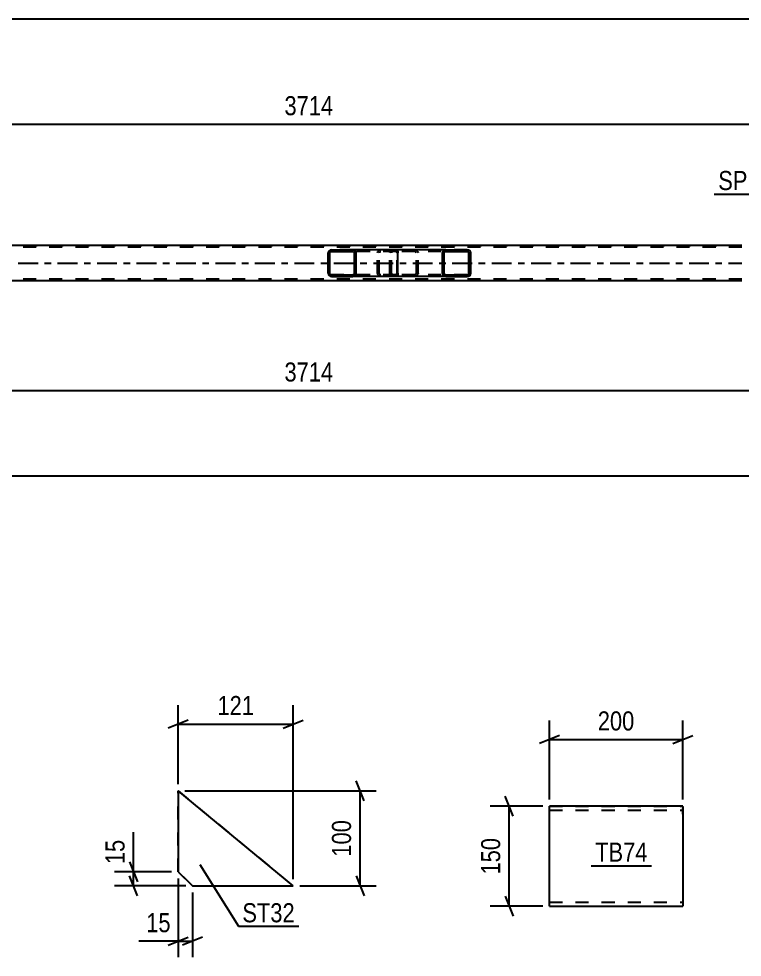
# Model space of a CAD drawing. Header units: millimetres. Extents: x 0 to 841, y 0 to 594.
# Drawn here: x 614.1 to 722.6, y 127 to 267.8 of the extents above; entities that cross this region are included whole.
import ezdxf

# ---------------------------------------------------------------- set-up
doc = ezdxf.new("R2010")
doc.units = ezdxf.units.MM
doc.linetypes.add('DXK_LINE_DOT2', pattern=[3.9198, 1.9599, -1.9599])
doc.linetypes.add('DXK_LINE_DOT3', pattern=[5.9187, 2.979, -0.9799, 0.9799, -0.9799])
doc.styles.add('Arial Narrow', font='ARIALN.TTF', dxfattribs={"height": 0.2})

# ---------------------------------------------------------------- blocks, each defined once
blk = doc.blocks.new('Part-122573578-5005 - 4939')
at = {"linetype": 'Continuous'}
h = blk.add_hatch(dxfattribs=at)
h.set_pattern_fill('', scale=0.7, style=0, pattern_type=0)
h.set_pattern_definition([(45, (664.6734, 232.8012), (-1.57154, 1.57154), [])])
h.paths.add_polyline_path([(664.71, 232.62), (664.67, 232.8), (664.56, 232.96), (664.4, 233.06), (664.21, 233.1), (661.01, 233.1), (660.82, 233.06), (660.66, 232.96), (660.55, 232.8), (660.51, 232.62), (660.51, 229.58), (660.55, 229.39), (660.66, 229.24), (660.82, 229.13), (661.01, 229.1), (664.21, 229.1), (664.4, 229.13), (664.56, 229.24), (664.67, 229.39), (664.71, 229.58)])
h.paths.add_polyline_path([(664.44, 229.49), (664.39, 229.41), (664.3, 229.36), (664.21, 229.34), (661.01, 229.34), (660.92, 229.36), (660.83, 229.41), (660.78, 229.49), (660.76, 229.58), (660.76, 232.62), (660.78, 232.71), (660.83, 232.79), (660.92, 232.84), (661.01, 232.86), (664.21, 232.86), (664.3, 232.84), (664.39, 232.79), (664.44, 232.71), (664.46, 232.62), (664.46, 229.58)])
at = {"color": 2, "linetype": 'Continuous'}
for p, q in [((660.55, 232.8), (660.51, 232.62)), ((660.51, 229.58), (660.51, 232.62)), ((660.76, 232.62), (660.78, 232.71)), ((660.76, 229.58), (660.76, 232.62)), ((660.78, 232.71), (660.83, 232.79)), ((661.01, 233.1), (660.82, 233.06)), ((660.83, 232.79), (660.92, 232.84)), ((660.92, 232.84), (661.01, 232.86)), ((661.01, 233.1), (664.21, 233.1)), ((661.01, 232.86), (664.21, 232.86)), ((670.72, 233.1), (664.21, 233.1)), ((664.4, 233.06), (664.21, 233.1)), ((664.21, 232.86), (664.3, 232.84)), ((664.3, 232.84), (664.39, 232.79)), ((664.39, 232.79), (664.44, 232.71)), ((664.44, 232.71), (664.46, 232.62)), ((664.46, 229.58), (664.46, 232.62)), ((664.71, 232.62), (664.67, 232.8)), ((664.71, 229.58), (664.71, 232.62)), ((670.72, 233.1), (670.82, 233.06)), ((670.82, 233.06), (670.91, 232.96)), ((670.91, 232.96), (670.96, 232.8)), ((670.96, 232.8), (670.98, 232.62)), ((670.98, 229.58), (670.98, 232.62)), ((660.51, 229.58), (660.55, 229.39)), ((660.78, 229.49), (660.76, 229.58)), ((660.83, 229.41), (660.78, 229.49)), ((664.44, 229.49), (664.39, 229.41)), ((664.46, 229.58), (664.44, 229.49)), ((664.67, 229.39), (664.71, 229.58)), ((670.98, 229.58), (670.96, 229.39)), ((660.82, 229.13), (661.01, 229.1)), ((660.92, 229.36), (660.83, 229.41)), ((661.01, 229.34), (660.92, 229.36)), ((661.01, 229.34), (664.21, 229.34)), ((661.01, 229.1), (664.21, 229.1)), ((664.3, 229.36), (664.21, 229.34)), ((664.21, 229.1), (664.4, 229.13)), ((670.72, 229.1), (664.21, 229.1)), ((664.39, 229.41), (664.3, 229.36)), ((670.82, 229.13), (670.72, 229.1)), ((670.91, 229.24), (670.82, 229.13)), ((670.96, 229.39), (670.91, 229.24))]:
    blk.add_line(p, q, dxfattribs=at)
at = {"color": 7, "linetype": 'DXK_LINE_DOT2'}
for p, q in [((664.21, 233.1), (661.01, 233.1)), ((670.72, 232.86), (661.01, 232.86)), ((667.92, 232.62), (667.96, 232.8)), ((667.92, 229.58), (667.92, 232.62)), ((668.19, 232.71), (668.17, 232.62)), ((668.17, 229.58), (668.17, 232.62)), ((668.25, 232.79), (668.19, 232.71)), ((668.23, 233.06), (668.42, 233.1)), ((668.25, 232.79), (668.27, 232.8)), ((668.27, 232.8), (668.33, 232.84)), ((668.33, 232.84), (668.42, 232.86)), ((669.77, 232.86), (669.77, 233.1)), ((670.77, 232.84), (670.72, 232.86)), ((670.82, 232.79), (670.77, 232.84)), ((670.84, 232.71), (670.82, 232.79)), ((670.85, 232.62), (670.84, 232.71)), ((670.85, 229.58), (670.85, 232.62)), ((667.96, 229.39), (667.92, 229.58)), ((668.17, 229.58), (668.19, 229.49)), ((668.19, 229.49), (668.25, 229.41)), ((670.82, 229.41), (670.84, 229.49)), ((670.84, 229.49), (670.85, 229.58)), ((670.72, 229.34), (661.01, 229.34)), ((664.21, 229.1), (661.01, 229.1)), ((668.42, 229.1), (668.23, 229.13)), ((668.25, 229.41), (668.33, 229.36)), ((668.33, 229.36), (668.42, 229.34)), ((669.77, 229.1), (669.77, 229.34)), ((670.72, 229.34), (670.77, 229.36)), ((670.77, 229.36), (670.82, 229.41))]:
    blk.add_line(p, q, dxfattribs=at)
at = {"color": 2, "linetype": 'Continuous'}
for centre, start, end in [((661, 232.6), 111.1034, 156.0535), ((664.22, 232.6), 23.9465, 68.8966), ((661, 229.59), 203.9465, 248.8966), ((664.22, 229.59), 291.1034, 336.0535)]:
    blk.add_arc(centre, 0.493, start, end, dxfattribs=at)
at = {"color": 7, "linetype": 'DXK_LINE_DOT2'}
for centre, start, end in [((668.41, 232.6), 111.1034, 156.0535), ((668.41, 229.59), 203.9465, 248.8966)]:
    blk.add_arc(centre, 0.493, start, end, dxfattribs=at)
blk = doc.blocks.new('Part-122573578-5034 - 4939')
at = {"linetype": 'Continuous'}
h = blk.add_hatch(dxfattribs=at)
h.set_pattern_fill('', scale=0.7, style=0, pattern_type=0)
h.set_pattern_definition([(45, (681.8585, 232.8012), (-1.57154, 1.57154), [])])
h.paths.add_polyline_path([(681.9, 232.62), (681.86, 232.8), (681.75, 232.96), (681.58, 233.06), (681.39, 233.1), (678.17, 233.1), (677.98, 233.06), (677.82, 232.96), (677.71, 232.8), (677.67, 232.62), (677.67, 229.58), (677.71, 229.39), (677.82, 229.24), (677.98, 229.13), (678.17, 229.1), (681.39, 229.1), (681.58, 229.13), (681.75, 229.24), (681.86, 229.39), (681.9, 229.58)])
h.paths.add_polyline_path([(681.62, 229.49), (681.57, 229.41), (681.49, 229.36), (681.39, 229.34), (678.17, 229.34), (678.08, 229.36), (677.99, 229.41), (677.94, 229.49), (677.92, 229.58), (677.92, 232.62), (677.94, 232.71), (677.99, 232.79), (678.08, 232.84), (678.17, 232.86), (681.39, 232.86), (681.49, 232.84), (681.57, 232.79), (681.62, 232.71), (681.64, 232.62), (681.64, 229.58)])
at = {"color": 7, "linetype": 'DXK_LINE_DOT2'}
for p, q in [((669.77, 232.62), (669.81, 232.8)), ((669.77, 229.58), (669.77, 232.62)), ((670.04, 232.71), (670.02, 232.62)), ((670.02, 229.58), (670.02, 232.62)), ((670.1, 232.79), (670.04, 232.71)), ((670.08, 233.06), (670.28, 233.1)), ((670.18, 232.84), (670.1, 232.79)), ((670.28, 232.86), (670.18, 232.84)), ((670.72, 233.1), (670.28, 233.1)), ((681.39, 232.86), (670.28, 232.86)), ((673.49, 233.1), (673.69, 233.06)), ((673.59, 232.84), (673.49, 232.86)), ((673.67, 232.79), (673.59, 232.84)), ((673.73, 232.71), (673.67, 232.79)), ((673.75, 232.62), (673.73, 232.71)), ((673.75, 229.58), (673.75, 232.62)), ((673.96, 232.8), (674, 232.62)), ((674, 229.58), (674, 232.62)), ((681.39, 233.1), (678.17, 233.1)), ((669.81, 229.39), (669.77, 229.58)), ((670.02, 229.58), (670.04, 229.49)), ((670.04, 229.49), (670.1, 229.41)), ((673.67, 229.41), (673.73, 229.49)), ((673.73, 229.49), (673.75, 229.58)), ((674, 229.58), (673.96, 229.39)), ((670.28, 229.1), (670.08, 229.13)), ((670.1, 229.41), (670.18, 229.36)), ((670.18, 229.36), (670.28, 229.34)), ((681.39, 229.34), (670.28, 229.34)), ((670.72, 229.1), (670.28, 229.1)), ((673.49, 229.34), (673.59, 229.36)), ((673.69, 229.13), (673.49, 229.1)), ((673.59, 229.36), (673.67, 229.41)), ((681.39, 229.1), (678.17, 229.1))]:
    blk.add_line(p, q, dxfattribs=at)
at = {"color": 2, "linetype": 'Continuous'}
for p, q in [((678.17, 233.1), (670.72, 233.1)), ((677.71, 232.8), (677.67, 232.62)), ((677.67, 229.58), (677.67, 232.62)), ((677.92, 232.62), (677.94, 232.71)), ((677.92, 229.58), (677.92, 232.62)), ((677.94, 232.71), (677.99, 232.79)), ((678.17, 233.1), (677.98, 233.06)), ((677.99, 232.79), (678.08, 232.84)), ((678.08, 232.84), (678.17, 232.86)), ((678.17, 233.1), (681.39, 233.1)), ((678.17, 232.86), (681.39, 232.86)), ((681.58, 233.06), (681.39, 233.1)), ((681.39, 232.86), (681.49, 232.84)), ((681.49, 232.84), (681.57, 232.79)), ((681.57, 232.79), (681.62, 232.71)), ((681.62, 232.71), (681.64, 232.62)), ((681.64, 229.58), (681.64, 232.62)), ((681.9, 232.62), (681.86, 232.8)), ((681.9, 229.58), (681.9, 232.62)), ((677.67, 229.58), (677.71, 229.39)), ((677.94, 229.49), (677.92, 229.58)), ((677.99, 229.41), (677.94, 229.49)), ((681.62, 229.49), (681.57, 229.41)), ((681.64, 229.58), (681.62, 229.49)), ((681.86, 229.39), (681.9, 229.58)), ((678.17, 229.1), (670.72, 229.1)), ((677.98, 229.13), (678.17, 229.1)), ((678.08, 229.36), (677.99, 229.41)), ((678.17, 229.34), (678.08, 229.36)), ((678.17, 229.34), (681.39, 229.34)), ((678.17, 229.1), (681.39, 229.1)), ((681.49, 229.36), (681.39, 229.34)), ((681.39, 229.1), (681.58, 229.13)), ((681.57, 229.41), (681.49, 229.36))]:
    blk.add_line(p, q, dxfattribs=at)
at = {"color": 7, "linetype": 'DXK_LINE_DOT2'}
for centre, start, end in [((670.26, 232.6), 110.9282, 155.8647), ((673.51, 232.6), 24.1353, 69.0718), ((670.26, 229.6), 204.1353, 249.0718), ((673.51, 229.6), 290.9282, 335.8647)]:
    blk.add_arc(centre, 0.495, start, end, dxfattribs=at)
at = {"color": 2, "linetype": 'Continuous'}
for centre, start, end in [((678.16, 232.6), 110.9282, 155.8647), ((681.41, 232.6), 24.1353, 69.0718), ((678.16, 229.6), 204.1353, 249.0718), ((681.41, 229.6), 290.9282, 335.8647)]:
    blk.add_arc(centre, 0.495, start, end, dxfattribs=at)
blk = doc.blocks.new('Part-122573578-5116 - 4939')
at = {"color": 7, "linetype": 'DXK_LINE_DOT2'}
for p, q in [((160.22, 233.74), (722.57, 233.74)), ((722.57, 233.5), (69.51, 233.5)), ((722.57, 228.7), (69.51, 228.7))]:
    blk.add_line(p, q, dxfattribs=at)
at = {"color": 2, "linetype": 'Continuous'}
for p, q in [((722.57, 233.74), (589.26, 233.74)), ((722.57, 228.46), (589.26, 228.46))]:
    blk.add_line(p, q, dxfattribs=at)
at = {"color": 7, "linetype": 'DXK_LINE_DOT3'}
blk.add_line((69.51, 231.1), (722.57, 231.1), dxfattribs=at)
blk = doc.blocks.new('Part-122573578-5951 - 5947')
at = {"color": 2, "linetype": 'Continuous'}
for p, q in [((693.7, 148.45), (693.7, 149.65)), ((693.7, 149.65), (693.7, 149.65)), ((713.7, 149.65), (693.7, 149.65)), ((713.7, 149.55), (713.7, 149.65)), ((713.7, 149.65), (713.7, 149.65)), ((713.7, 149.55), (713.7, 148.45)), ((693.7, 134.74), (693.7, 148.45)), ((713.7, 148.45), (713.7, 134.65)), ((693.7, 134.65), (693.7, 134.74)), ((693.7, 134.65), (693.7, 134.65)), ((693.7, 134.65), (713.7, 134.65)), ((713.7, 134.65), (713.7, 134.65))]:
    blk.add_line(p, q, dxfattribs=at)
at = {"color": 7, "linetype": 'DXK_LINE_DOT2'}
for p, q in [((693.7, 149.65), (713.7, 149.65)), ((713.7, 148.45), (713.7, 149.29)), ((693.7, 149.05), (693.7, 149.05)), ((693.7, 149.05), (713.7, 149.05)), ((693.7, 149.05), (713.7, 149.05)), ((713.7, 149.05), (713.7, 149.05)), ((693.7, 135.85), (693.7, 135.85)), ((693.7, 135.85), (693.7, 135.85)), ((693.7, 135.85), (693.7, 135.85)), ((693.7, 135.25), (693.7, 135.29)), ((693.7, 135.25), (693.7, 135.25)), ((693.7, 135.25), (713.7, 135.25)), ((693.7, 135.25), (713.7, 135.25)), ((713.7, 135.85), (713.7, 135.85)), ((713.7, 135.85), (713.7, 135.85)), ((713.7, 135.85), (713.7, 135.85)), ((713.7, 135.25), (713.7, 135.29)), ((713.7, 135.25), (713.7, 135.25)), ((693.7, 134.65), (713.7, 134.65)), ((693.7, 134.65), (693.7, 134.65)), ((713.7, 134.65), (713.7, 134.65))]:
    blk.add_line(p, q, dxfattribs=at)
blk = doc.blocks.new('Part-122573578-6127 - 6121')
at = {"color": 2, "linetype": 'Continuous'}
for p, q in [((638.02, 151.96), (638.02, 139.82)), ((655.29, 137.68), (638.02, 151.96)), ((638.02, 151.96), (638.02, 151.96)), ((638.02, 139.82), (640.17, 137.68)), ((638.02, 139.82), (638.02, 139.82)), ((640.16, 137.68), (655.29, 137.68))]:
    blk.add_line(p, q, dxfattribs=at)
at = {"color": 7, "linetype": 'DXK_LINE_DOT2'}
for p, q in [((638.02, 139.82), (638.02, 151.96)), ((638.02, 151.96), (655.29, 137.68)), ((638.02, 139.82), (640.16, 137.68))]:
    blk.add_line(p, q, dxfattribs=at)
blk = doc.blocks.new('StraightDimension-122573578-5273 - 4939')
at = {"color": 7, "linetype": 'Continuous'}
for p, q in [((731.19, 227.46), (731.19, 201.55)), ((584.06, 219.06), (584.06, 201.55)), ((585.56, 212.59), (582.56, 211.39)), ((729.69, 211.39), (732.69, 212.59)), ((584.06, 211.99), (731.19, 211.99))]:
    blk.add_line(p, q, dxfattribs=at)
at = {"color": 0}
blk.add_wipeout([(661.88, 212.74), (661.88, 216.94), (653.37, 216.94), (653.37, 212.74)], dxfattribs=at)
at = {"color": 3, "style": 'Arial Narrow'}
blk.add_text('3714', height=2.863, dxfattribs=at).set_placement((653.97, 213.34))
at = {"color": 0, "linetype": 'Continuous'}
blk.add_wipeout([(730.59, 211.29), (726.39, 211.29), (726.39, 200.95), (730.59, 200.95)], dxfattribs=at)
at = {"color": 3, "linetype": 'Continuous', "style": 'Arial Narrow'}
blk.add_text('18368', height=2.863, rotation=90.0002, dxfattribs=at).set_placement((729.99, 201.55))
blk = doc.blocks.new('StraightDimension-122573578-5286 - 4939')
at = {"color": 7, "linetype": 'Continuous'}
blk.add_line((60.25, 199.22), (731.83, 199.22), dxfattribs=at)
blk = doc.blocks.new('StraightDimension-122573578-5301 - 4939')
at = {"color": 7, "linetype": 'Continuous'}
for p, q in [((584.06, 242.42), (584.06, 262.37)), ((731.19, 234.74), (731.19, 262.37)), ((585.56, 252.53), (582.56, 251.33)), ((729.69, 251.33), (732.69, 252.53)), ((584.06, 251.93), (731.19, 251.93))]:
    blk.add_line(p, q, dxfattribs=at)
at = {"color": 0}
blk.add_wipeout([(661.88, 252.68), (661.88, 256.88), (653.37, 256.88), (653.37, 252.68)], dxfattribs=at)
at = {"color": 3, "style": 'Arial Narrow'}
blk.add_text('3714', height=2.863, dxfattribs=at).set_placement((653.97, 253.28))
at = {"color": 0, "linetype": 'Continuous'}
blk.add_wipeout([(730.59, 262.97), (726.39, 262.97), (726.39, 252.63), (730.59, 252.63)], dxfattribs=at)
at = {"color": 3, "linetype": 'Continuous', "style": 'Arial Narrow'}
blk.add_text('18368', height=2.863, rotation=90.0002, dxfattribs=at).set_placement((729.99, 253.23))
blk = doc.blocks.new('StraightDimension-122573578-9133 - 4939')
at = {"color": 7, "linetype": 'Continuous'}
blk.add_line((60.89, 267.75), (731.19, 267.75), dxfattribs=at)
blk = doc.blocks.new('StraightDimension-122573578-5965 - 5947')
at = {"color": 7, "linetype": 'Continuous'}
for p, q in [((688.28, 148.15), (687.08, 151.15)), ((692.7, 149.65), (684.83, 149.65)), ((687.68, 134.65), (687.68, 149.65)), ((687.08, 136.15), (688.28, 133.15)), ((692.7, 134.65), (684.83, 134.65))]:
    blk.add_line(p, q, dxfattribs=at)
at = {"color": 0}
blk.add_wipeout([(686.93, 145.49), (682.73, 145.49), (682.73, 138.8), (686.93, 138.8)], dxfattribs=at)
at = {"color": 3, "style": 'Arial Narrow'}
blk.add_text('150', height=2.863, rotation=90.0002, dxfattribs=at).set_placement((686.33, 139.4))
blk = doc.blocks.new('StraightDimension-122573578-5954 - 5947')
at = {"color": 7, "linetype": 'Continuous'}
for p, q in [((693.7, 150.65), (693.7, 162.5)), ((713.7, 150.65), (713.7, 162.5)), ((695.2, 160.25), (692.2, 159.05)), ((693.7, 159.65), (713.7, 159.65)), ((712.2, 159.05), (715.2, 160.25))]:
    blk.add_line(p, q, dxfattribs=at)
at = {"color": 0}
blk.add_wipeout([(707.04, 160.4), (707.04, 164.6), (700.36, 164.6), (700.36, 160.4)], dxfattribs=at)
at = {"color": 3, "style": 'Arial Narrow'}
blk.add_text('200', height=2.863, dxfattribs=at).set_placement((700.96, 161))
blk = doc.blocks.new('StraightDimension-122573578-6129 - 6121')
at = {"color": 7, "linetype": 'Continuous'}
for p, q in [((638.02, 138.82), (638.02, 126.99)), ((640.16, 136.68), (640.16, 126.99)), ((636.52, 128.79), (639.52, 129.99)), ((641.66, 129.99), (638.66, 128.79)), ((638.02, 129.39), (632.12, 129.39)), ((638.02, 129.39), (632.12, 129.39)), ((638.02, 129.39), (640.16, 129.39))]:
    blk.add_line(p, q, dxfattribs=at)
at = {"color": 0}
blk.add_wipeout([(637.5, 130.14), (637.5, 134.34), (632.64, 134.34), (632.64, 130.14)], dxfattribs=at)
at = {"color": 3, "style": 'Arial Narrow'}
blk.add_text('15', height=2.863, dxfattribs=at).set_placement((633.24, 130.74))
blk = doc.blocks.new('StraightDimension-122573578-6150 - 6121')
at = {"color": 7, "linetype": 'Continuous'}
for p, q in [((631.34, 139.82), (631.34, 145.73)), ((631.34, 139.82), (631.34, 145.73)), ((630.74, 141.32), (631.94, 138.32)), ((637.02, 139.82), (628.49, 139.82)), ((631.34, 137.68), (631.34, 139.82)), ((631.94, 136.18), (630.74, 139.18)), ((639.16, 137.68), (628.49, 137.68))]:
    blk.add_line(p, q, dxfattribs=at)
at = {"color": 0}
blk.add_wipeout([(630.59, 145.2), (626.39, 145.2), (626.39, 140.35), (630.59, 140.35)], dxfattribs=at)
at = {"color": 3, "style": 'Arial Narrow'}
blk.add_text('15', height=2.863, rotation=90.0002, dxfattribs=at).set_placement((629.99, 140.95))
blk = doc.blocks.new('StraightDimension-122573578-6161 - 6121')
at = {"color": 7, "linetype": 'Continuous'}
for p, q in [((665.9, 150.46), (664.7, 153.46)), ((639.02, 151.96), (667.7, 151.96)), ((665.3, 137.68), (665.3, 151.96)), ((664.7, 139.18), (665.9, 136.18)), ((656.3, 137.68), (667.7, 137.68))]:
    blk.add_line(p, q, dxfattribs=at)
at = {"color": 0}
blk.add_wipeout([(664.55, 148.16), (660.35, 148.16), (660.35, 141.48), (664.55, 141.48)], dxfattribs=at)
at = {"color": 3, "style": 'Arial Narrow'}
blk.add_text('100', height=2.863, rotation=90.0002, dxfattribs=at).set_placement((663.95, 142.08))
blk = doc.blocks.new('StraightDimension-122573578-6140 - 6121')
at = {"color": 7, "linetype": 'Continuous'}
for p, q in [((638.02, 152.96), (638.02, 164.81)), ((655.3, 138.68), (655.3, 164.81)), ((639.52, 162.56), (636.52, 161.36)), ((638.02, 161.96), (655.3, 161.96)), ((653.8, 161.36), (656.8, 162.56))]:
    blk.add_line(p, q, dxfattribs=at)
at = {"color": 0}
blk.add_wipeout([(650, 162.71), (650, 166.91), (643.32, 166.91), (643.32, 162.71)], dxfattribs=at)
at = {"color": 3, "style": 'Arial Narrow'}
blk.add_text('121', height=2.863, dxfattribs=at).set_placement((643.92, 163.31))
blk = doc.blocks.new('Mark-122573578-5058 - 4939')
at = {"color": 0}
blk.add_wipeout([(727.07, 242.06), (727.07, 245.06), (719.03, 245.06), (719.03, 242.06)], dxfattribs=at)
blk.add_wipeout([(727.07, 242.06), (727.07, 245.06), (719.03, 245.06), (719.03, 242.06)], dxfattribs=at)
at = {"color": 30, "linetype": 'Continuous'}
for p in [(718.43, 241.46), (731.6, 236.63)]:
    blk.add_line(p, (727.67, 241.46), dxfattribs=at)
at = {"color": 3, "style": 'Arial Narrow'}
blk.add_text('SP19', height=2.863, dxfattribs=at).set_placement((719.03, 242.06))
blk = doc.blocks.new('Mark-122573578-5949 - 5947')
at = {"color": 0}
blk.add_wipeout([(708.42, 141.32), (708.42, 144.32), (700.57, 144.32), (700.57, 141.32)], dxfattribs=at)
blk.add_wipeout([(708.42, 141.32), (708.42, 144.32), (700.57, 144.32), (700.57, 141.32)], dxfattribs=at)
at = {"color": 30, "linetype": 'Continuous'}
blk.add_line((699.97, 140.72), (709.02, 140.72), dxfattribs=at)
at = {"color": 3, "style": 'Arial Narrow'}
blk.add_text('TB74', height=2.863, dxfattribs=at).set_placement((700.57, 141.32))
blk = doc.blocks.new('Mark-122573578-6123 - 6121')
at = {"color": 0}
blk.add_wipeout([(655.52, 132.23), (655.52, 135.23), (647.66, 135.23), (647.66, 132.23)], dxfattribs=at)
blk.add_wipeout([(655.52, 132.23), (655.52, 135.23), (647.66, 135.23), (647.66, 132.23)], dxfattribs=at)
at = {"color": 30, "linetype": 'Continuous'}
for p, q in [((641.3, 140.91), (647.06, 131.63)), ((647.06, 131.63), (656.12, 131.63))]:
    blk.add_line(p, q, dxfattribs=at)
at = {"color": 3, "style": 'Arial Narrow'}
blk.add_text('ST32', height=2.863, dxfattribs=at).set_placement((647.66, 132.23))

msp = doc.modelspace()

# ---------------------------------------------------------------- block references
for name in ['StraightDimension-122573578-5301 - 4939', 'Part-122573578-5116 - 4939', 'Part-122573578-5005 - 4939', 'Part-122573578-5034 - 4939', 'StraightDimension-122573578-5273 - 4939', 'Part-122573578-6127 - 6121', 'StraightDimension-122573578-5965 - 5947', 'Part-122573578-5951 - 5947']:
    msp.add_blockref(name, (0, 0))

# ---------------------------------------------------------------- next in the draw order: block references
for name in ['StraightDimension-122573578-9133 - 4939', 'StraightDimension-122573578-5286 - 4939', 'StraightDimension-122573578-5954 - 5947', 'Mark-122573578-5949 - 5947', 'StraightDimension-122573578-6129 - 6121']:
    msp.add_blockref(name, (0, 0))

# ---------------------------------------------------------------- next in the draw order: block references
for name in ['Mark-122573578-5058 - 4939', 'StraightDimension-122573578-6150 - 6121']:
    msp.add_blockref(name, (0, 0))

# ---------------------------------------------------------------- next in the draw order: block references
msp.add_blockref('StraightDimension-122573578-6161 - 6121', (0, 0))

# ---------------------------------------------------------------- next in the draw order: block references
msp.add_blockref('StraightDimension-122573578-6140 - 6121', (0, 0))

# ---------------------------------------------------------------- next in the draw order: block references
msp.add_blockref('Mark-122573578-6123 - 6121', (0, 0))

doc.saveas('drawing.dxf')
